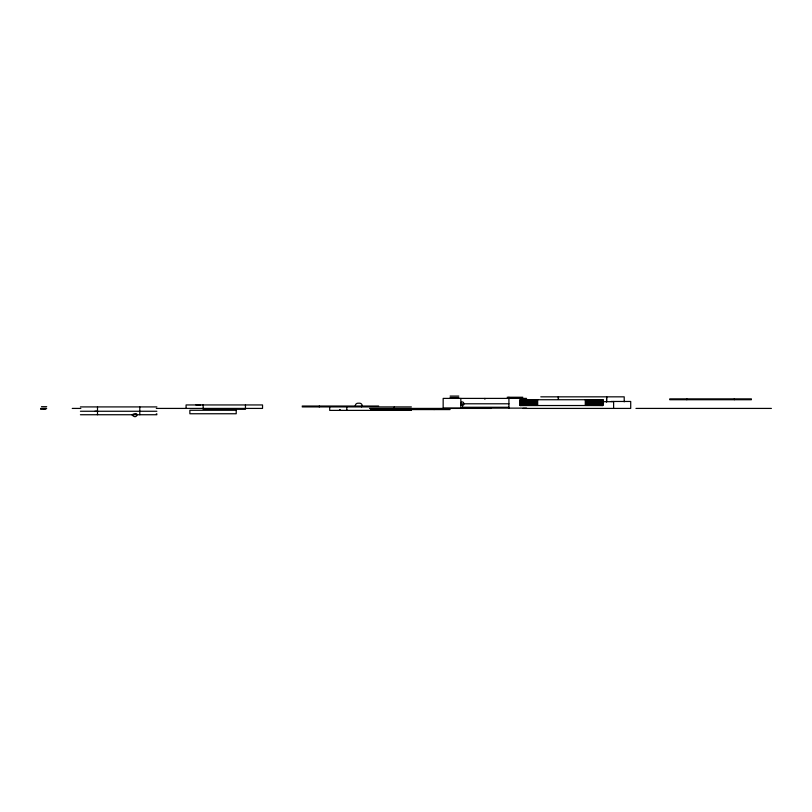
<?xml version="1.0" encoding="UTF-8"?>
<svg xmlns="http://www.w3.org/2000/svg" width="812" height="812" viewBox="0 0 812 812"><rect width="100%" height="100%" fill="white"/><g stroke="black" fill="none" stroke-linecap="round" stroke-linejoin="round"><path stroke-width="1.22" d="M463.723 403.381L463.53 404.102A1.451 1.451 0 0 1 462.657 404.782L462.282 404.833A1.451 1.451 0 0 1 460.83 403.381A1.451 1.451 0 0 1 462.282 401.93A1.451 1.451 0 0 1 463.723 403.381L463.723 404.833L460.83 404.833M450.041 408.71L370.668 408.72M202.421 404.944L203.162 404.944L203.162 409.289L245.457 409.289L245.457 404.944M156.868 411.258L80.429 411.258M450.112 396.083L458.8 396.083M540.782 396.835L624.215 396.835L624.215 401.838M507.175 397.241L522.827 397.241M450.112 397.525L458.8 397.525M526.592 398.398L443.159 398.398L443.159 408.131L526.592 408.131M669.727 398.865L751.415 398.865M669.727 399.727L751.415 399.727M611.01 401.463L630.711 401.463L630.711 408.416L522.948 408.416M602.372 401.696L613.618 401.696M508.921 403.787L462.566 403.787L462.566 407.259L508.921 407.259M195.936 404.944L200.564 404.944M302.196 406.041L378.676 406.041M41.473 406.68L46.68 406.68M80.408 406.913L156.889 406.913M302.196 406.913L411.359 406.913M40.6 408.416L46.68 408.416M72.248 408.416L80.835 408.416M156.3 408.416L262.54 408.416L262.55 404.944L186.09 404.944L186.08 408.416M369.501 408.416L491.169 408.416M635.958 408.416L771.4 408.416M40.6 409.289L45.817 409.289L45.817 408.416M370.668 409.583L450.041 409.583M411.359 410.395L329.702 410.395L329.682 406.913M94.892 411.258L97.501 411.258M156.31 413.866L156.889 413.866M80.408 414.739L156.889 414.739M734.322 398.865L734.322 399.727M686.81 398.865L686.81 399.727M613.618 401.463L613.618 408.416M602.748 399.727L602.748 405.523M602.565 399.727L602.565 405.523M602.301 399.727L602.301 405.523M601.966 399.727L601.966 405.523M601.55 399.727L601.55 405.523M601.073 399.727L601.073 405.523M600.535 399.727L600.535 405.523M599.926 399.727L599.926 405.523M599.246 399.727L599.246 405.523M598.515 399.727L598.515 405.523M597.723 399.727L597.723 405.523M596.881 399.727L596.881 405.523M595.988 399.727L595.988 405.523M595.044 399.727L595.044 405.523M594.059 399.727L594.059 405.523M593.044 399.727L593.044 405.523M591.989 399.727L591.989 405.523M590.913 399.727L590.913 405.523M589.806 399.727L589.806 405.523M588.68 399.727L588.68 405.523M587.533 399.727L587.533 405.523M586.386 399.727L586.386 405.523M585.279 399.727L585.279 405.523M558.453 396.835L558.453 399.331M558.351 396.835L558.351 399.331M537.676 399.727L537.676 405.523M536.559 399.727L536.559 405.523M535.412 399.727L535.412 405.523M534.276 399.727L534.276 405.523M533.149 399.727L533.149 405.523M532.043 399.727L532.043 405.523M530.957 399.727L530.957 405.523M529.901 399.727L529.901 405.523M528.886 399.727L528.886 405.523M527.901 399.727L527.901 405.523M526.958 399.727L526.958 405.523M526.064 399.727L526.064 405.523M525.222 399.727L525.222 405.523M524.43 399.727L524.43 405.523M523.699 399.727L523.699 405.523M523.029 399.727L523.029 405.523M522.41 399.727L522.41 405.523M521.872 399.727L521.872 405.523M521.395 399.727L521.395 405.523M520.989 399.727L520.989 405.523M520.654 399.727L520.654 405.523M520.39 399.727L520.39 405.523M520.198 399.727L520.198 405.523M508.921 397.241L508.921 408.131M484.876 398.398L484.876 399.271M460.83 398.398L460.83 408.131M434.105 408.71L434.105 409.583M394.287 406.913L394.287 410.395A2.609 2.609 0 0 1 394.378 409.715M386.593 408.71L386.593 409.583M361.584 406.041L361.584 406.913M346.775 406.913L346.775 410.395A2.609 2.609 0 0 0 346.694 409.715M319.289 406.041L319.289 406.913M139.796 406.913L139.796 414.739M97.501 406.913L97.501 414.739M44.071 408.416L44.071 409.289M355.372 406.487A2.609 2.609 0 0 1 357.889 403.209L359.625 403.209A2.609 2.609 0 0 1 362.142 406.487M132.031 414.739C136.538 420.849 140.588 410.172 132.031 414.739M602.9 399.727L520.045 399.727L520.086 405.523L602.9 405.523L602.859 399.727M236.211 410.273L189.866 410.273L189.866 413.755L236.211 413.755L236.211 410.273M606.635 401.838L606.635 396.835L606.534 401.838M339.913 409.715A2.609 2.609 0 0 0 339.822 410.395A2.416 2.213 -90 0 1 339.913 409.715M401.24 410.395A2.416 2.213 -90 0 0 401.148 409.715A2.609 2.609 0 0 1 401.24 410.395"/></g></svg>
